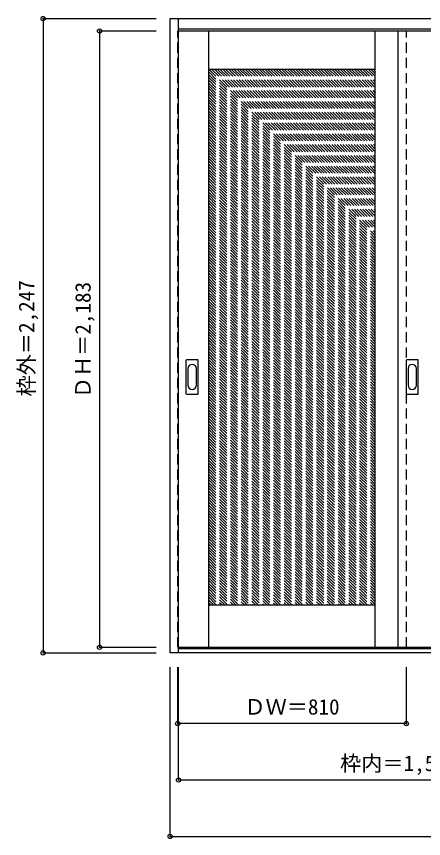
# Model space of a CAD drawing. Units: millimetres, scale not verified. Extents: x -1334 to 1642, y -1725 to 1187.
# Drawn here: x -1334 to 108, y -1725 to 1187 of the extents above; entities that cross this region are included whole.
import ezdxf
from ezdxf.enums import TextEntityAlignment as Align

# ---------------------------------------------------------------- set-up
doc = ezdxf.new("R2010")
doc.units = ezdxf.units.MM
doc.header["$LTSCALE"] = 30
doc.header["$PDMODE"] = 32
doc.header["$PDSIZE"] = 15
doc.linetypes.add('DASHED1', pattern=[1.8, 1.2, -0.6])
doc.layers.add('0-0', color=4, linetype='DASHED1')
doc.layers.add('0-1_寸法', color=7, linetype='Continuous')
doc.styles.add('ＭＳ ゴシック', font='')
doc.styles.get('ＭＳ ゴシック').set_extended_font_data('MS Gothic')

msp = doc.modelspace()

# ---------------------------------------------------------------- linework, layer by layer
at = {"layer": '0-0', "color": 3, "linetype": 'Continuous'}
for p, q in [((-789.53, 1179.99), (1634.47, 1179.99)), ((-789.53, -1067.01), (-789.53, 1179.99)), ((-759.53, -1067.01), (-759.53, 1179.99)), ((-759.53, 1143.99), (1604.47, 1143.99)), ((-759.53, 1135.99), (827.47, 1135.99)), ((-652.53, -1047.01), (-652.53, 1135.99)), ((-62.53, -1047.01), (-62.53, 1135.99)), ((17.47, 1135.99), (17.47, -1047.01)), ((-652.53, 1000.99), (-62.53, 1000.99)), ((-692.03, -28.51), (-731.03, -28.51)), ((87.97, -28.51), (48.97, -28.51)), ((-732.53, -149.01), (-732.53, -30.01)), ((-690.53, -149.01), (-690.53, -30.01)), ((47.47, -149.01), (47.47, -30.01)), ((89.47, -149.01), (89.47, -30.01)), ((-731.03, -150.51), (-692.03, -150.51)), ((48.97, -150.51), (87.97, -150.51)), ((-652.53, -897.01), (-62.53, -897.01)), ((-759.53, -1047.01), (827.47, -1047.01)), ((1634.47, -1067.01), (-789.53, -1067.01)), ((1604.47, -1052.01), (-759.53, -1052.01))]:
    msp.add_line(p, q, dxfattribs=at)
at = {"layer": '0-0'}
for p, q in [((-762.53, 1135.99), (-759.53, 1135.99)), ((-762.53, -1047.01), (-762.53, 1135.99)), ((47.47, -1047.01), (47.47, 1135.99)), ((-652.53, 991.11), (-62.53, 401.11)), ((-652.51, 1000.99), (-62.53, 411.01)), ((-642.61, 1000.99), (-62.53, 420.91)), ((-632.71, 1000.99), (-62.53, 430.81)), ((-622.81, 1000.99), (-62.53, 440.71)), ((-612.91, 1000.99), (-62.53, 450.61)), ((-603.01, 1000.99), (-62.53, 460.51)), ((-593.11, 1000.99), (-62.53, 470.41)), ((-583.21, 1000.99), (-62.53, 480.31)), ((-573.31, 1000.99), (-62.53, 490.21)), ((-563.41, 1000.99), (-62.53, 500.11)), ((-553.51, 1000.99), (-62.53, 510.01)), ((-543.61, 1000.99), (-62.53, 519.91)), ((-533.71, 1000.99), (-62.53, 529.81)), ((-523.81, 1000.99), (-62.53, 539.71)), ((-513.92, 1000.99), (-62.53, 549.61)), ((-504.02, 1000.99), (-62.53, 559.5)), ((-494.12, 1000.99), (-62.53, 569.4)), ((-484.22, 1000.99), (-62.53, 579.3)), ((-474.32, 1000.99), (-62.53, 589.2)), ((-464.42, 1000.99), (-62.53, 599.1)), ((-454.52, 1000.99), (-62.53, 609)), ((-444.62, 1000.99), (-62.53, 618.9)), ((-434.72, 1000.99), (-62.53, 628.8)), ((-424.82, 1000.99), (-62.53, 638.7)), ((-414.92, 1000.99), (-62.53, 648.6)), ((-405.02, 1000.99), (-62.53, 658.5)), ((-395.12, 1000.99), (-62.53, 668.4)), ((-385.22, 1000.99), (-62.53, 678.3)), ((-375.32, 1000.99), (-62.53, 688.2)), ((-365.42, 1000.99), (-62.53, 698.1)), ((-355.52, 1000.99), (-62.53, 708)), ((-345.62, 1000.99), (-62.53, 717.9)), ((-335.72, 1000.99), (-62.53, 727.8)), ((-325.82, 1000.99), (-62.53, 737.7)), ((-315.93, 1000.99), (-62.53, 747.6)), ((-306.03, 1000.99), (-62.53, 757.49)), ((-296.13, 1000.99), (-62.53, 767.39)), ((-286.23, 1000.99), (-62.53, 777.29)), ((-276.33, 1000.99), (-62.53, 787.19)), ((-266.43, 1000.99), (-62.53, 797.09)), ((-256.53, 1000.99), (-62.53, 806.99)), ((-246.63, 1000.99), (-62.53, 816.89)), ((-236.73, 1000.99), (-62.53, 826.79)), ((-226.83, 1000.99), (-62.53, 836.69)), ((-216.93, 1000.99), (-62.53, 846.59)), ((-207.03, 1000.99), (-62.53, 856.49)), ((-197.13, 1000.99), (-62.53, 866.39)), ((-187.23, 1000.99), (-62.53, 876.29)), ((-177.33, 1000.99), (-62.53, 886.19)), ((-167.43, 1000.99), (-62.53, 896.09)), ((-157.53, 1000.99), (-62.53, 905.99)), ((-147.63, 1000.99), (-62.53, 915.89)), ((-137.73, 1000.99), (-62.53, 925.79)), ((-127.83, 1000.99), (-62.53, 935.69)), ((-117.94, 1000.99), (-62.53, 945.58)), ((-108.04, 1000.99), (-62.53, 955.48)), ((-98.14, 1000.99), (-62.53, 965.38)), ((-88.24, 1000.99), (-62.53, 975.28)), ((-78.34, 1000.99), (-62.53, 985.18)), ((-68.44, 1000.99), (-62.53, 995.08)), ((-652.53, 981.21), (-62.53, 391.21)), ((-652.53, 971.31), (-62.53, 381.31)), ((-652.53, 961.41), (-62.53, 371.41)), ((-652.53, 951.51), (-62.53, 361.51)), ((-652.53, 941.62), (-62.53, 351.62)), ((-652.53, 931.72), (-62.53, 341.72)), ((-652.53, 921.82), (-62.53, 331.82)), ((-652.53, 911.92), (-62.53, 321.92)), ((-652.53, 902.02), (-62.53, 312.02)), ((-652.53, 892.12), (-62.53, 302.12)), ((-652.53, 882.22), (-62.53, 292.22)), ((-652.53, 872.32), (-62.53, 282.32)), ((-652.53, 862.42), (-62.53, 272.42)), ((-652.53, 852.52), (-62.53, 262.52)), ((-652.53, 842.62), (-62.53, 252.62)), ((-652.53, 832.72), (-62.53, 242.72)), ((-652.53, 822.82), (-62.53, 232.82)), ((-652.53, 812.92), (-62.53, 222.92)), ((-652.53, 803.02), (-62.53, 213.02)), ((-652.53, 793.12), (-62.53, 203.12)), ((-652.53, 783.22), (-62.53, 193.22)), ((-652.53, 773.32), (-62.53, 183.32)), ((-652.53, 763.42), (-62.53, 173.42)), ((-652.53, 753.52), (-62.53, 163.52)), ((-652.53, 743.63), (-62.53, 153.63)), ((-652.53, 733.73), (-62.53, 143.73)), ((-652.53, 723.83), (-62.53, 133.83)), ((-652.53, 713.93), (-62.53, 123.93)), ((-652.53, 704.03), (-62.53, 114.03)), ((-652.53, 694.13), (-62.53, 104.13)), ((-652.53, 684.23), (-62.53, 94.23)), ((-652.53, 674.33), (-62.53, 84.33)), ((-652.53, 664.43), (-62.53, 74.43)), ((-652.53, 654.53), (-62.53, 64.53)), ((-652.53, 644.63), (-62.53, 54.63)), ((-652.53, 634.73), (-62.53, 44.73)), ((-652.53, 624.83), (-62.53, 34.83)), ((-652.53, 614.93), (-62.53, 24.93)), ((-652.53, 605.03), (-62.53, 15.03)), ((-652.53, 595.13), (-62.53, 5.13)), ((-652.53, 585.23), (-62.53, -4.77)), ((-652.53, 575.33), (-62.53, -14.67)), ((-652.53, 565.43), (-62.53, -24.57)), ((-652.53, 555.53), (-62.53, -34.47)), ((-652.53, 545.64), (-62.53, -44.36)), ((-652.53, 535.74), (-62.53, -54.26)), ((-652.53, 525.84), (-62.53, -64.16)), ((-652.53, 515.94), (-62.53, -74.06)), ((-652.53, 506.04), (-62.53, -83.96)), ((-652.53, 496.14), (-62.53, -93.86)), ((-652.53, 486.24), (-62.53, -103.76)), ((-652.53, 476.34), (-62.53, -113.66)), ((-652.53, 466.44), (-62.53, -123.56)), ((-652.53, 456.54), (-62.53, -133.46)), ((-652.53, 446.64), (-62.53, -143.36)), ((-652.53, 436.74), (-62.53, -153.26)), ((-652.53, 426.84), (-62.53, -163.16)), ((-652.53, 416.94), (-62.53, -173.06)), ((-652.53, 407.04), (-62.53, -182.96)), ((-652.53, 397.14), (-62.53, -192.86)), ((-652.53, 387.24), (-62.53, -202.76)), ((-652.53, 377.34), (-62.53, -212.66)), ((-652.53, 367.44), (-62.53, -222.56)), ((-652.53, 357.55), (-62.53, -232.45)), ((-652.53, 347.65), (-62.53, -242.35)), ((-652.53, 337.75), (-62.53, -252.25)), ((-652.53, 327.85), (-62.53, -262.15)), ((-652.53, 317.95), (-62.53, -272.05)), ((-652.53, 308.05), (-62.53, -281.95)), ((-652.53, 298.15), (-62.53, -291.85)), ((-652.53, 288.25), (-62.53, -301.75)), ((-652.53, 278.35), (-62.53, -311.65)), ((-652.53, 268.45), (-62.53, -321.55)), ((-652.53, 258.55), (-62.53, -331.45)), ((-652.53, 248.65), (-62.53, -341.35)), ((-652.53, 238.75), (-62.53, -351.25)), ((-652.53, 228.85), (-62.53, -361.15)), ((-652.53, 218.95), (-62.53, -371.05)), ((-652.53, 209.05), (-62.53, -380.95)), ((-652.53, 199.15), (-62.53, -390.85)), ((-652.53, 189.25), (-62.53, -400.75)), ((-652.53, 179.35), (-62.53, -410.65)), ((-652.53, 169.45), (-62.53, -420.55)), ((-652.53, 159.56), (-62.53, -430.44)), ((-652.53, 149.66), (-62.53, -440.34)), ((-652.53, 139.76), (-62.53, -450.24)), ((-652.53, 129.86), (-62.53, -460.14)), ((-652.53, 119.96), (-62.53, -470.04)), ((-652.53, 110.06), (-62.53, -479.94)), ((-652.53, 100.16), (-62.53, -489.84)), ((-652.53, 90.26), (-62.53, -499.74)), ((-652.53, 80.36), (-62.53, -509.64)), ((-652.53, 70.46), (-62.53, -519.54)), ((-652.53, 60.56), (-62.53, -529.44)), ((-652.53, 50.66), (-62.53, -539.34)), ((-652.53, 40.76), (-62.53, -549.24)), ((-652.53, 30.86), (-62.53, -559.14)), ((-652.53, 20.96), (-62.53, -569.04)), ((-652.53, 11.06), (-62.53, -578.94)), ((-652.53, 1.16), (-62.53, -588.84)), ((-652.53, -8.74), (-62.53, -598.74)), ((-652.53, -18.64), (-62.53, -608.64)), ((-652.53, -28.54), (-62.53, -618.54)), ((-652.53, -38.43), (-62.53, -628.43)), ((-652.53, -48.33), (-62.53, -638.33)), ((-652.53, -58.23), (-62.53, -648.23)), ((-652.53, -68.13), (-62.53, -658.13)), ((-652.53, -78.03), (-62.53, -668.03)), ((-652.53, -87.93), (-62.53, -677.93)), ((-652.53, -97.83), (-62.53, -687.83)), ((-652.53, -107.73), (-62.53, -697.73)), ((-652.53, -117.63), (-62.53, -707.63)), ((-652.53, -127.53), (-62.53, -717.53)), ((-652.53, -137.43), (-62.53, -727.43)), ((-652.53, -147.33), (-62.53, -737.33)), ((-652.53, -157.23), (-62.53, -747.23)), ((-652.53, -167.13), (-62.53, -757.13)), ((-652.53, -177.03), (-62.53, -767.03)), ((-652.53, -186.93), (-62.53, -776.93)), ((-652.53, -196.83), (-62.53, -786.83)), ((-652.53, -206.73), (-62.53, -796.73)), ((-652.53, -216.63), (-62.53, -806.63)), ((-652.53, -226.53), (-62.53, -816.53)), ((-652.53, -236.42), (-62.53, -826.42)), ((-652.53, -246.32), (-62.53, -836.32)), ((-652.53, -256.22), (-62.53, -846.22)), ((-652.53, -266.12), (-62.53, -856.12)), ((-652.53, -276.02), (-62.53, -866.02)), ((-652.53, -285.92), (-62.53, -875.92)), ((-652.53, -295.82), (-62.53, -885.82)), ((-652.53, -305.72), (-62.53, -895.72)), ((-652.53, -315.62), (-71.14, -897.01)), ((-652.53, -325.52), (-81.04, -897.01)), ((-652.53, -335.42), (-90.94, -897.01)), ((-652.53, -345.32), (-100.84, -897.01)), ((-652.53, -355.22), (-110.74, -897.01)), ((-652.53, -365.12), (-120.64, -897.01)), ((-652.53, -375.02), (-130.54, -897.01)), ((-652.53, -384.92), (-140.44, -897.01)), ((-652.53, -394.82), (-150.34, -897.01)), ((-652.53, -404.72), (-160.24, -897.01)), ((-652.53, -414.62), (-170.14, -897.01)), ((-652.53, -424.52), (-180.04, -897.01)), ((-652.53, -434.41), (-189.93, -897.01)), ((-652.53, -444.31), (-199.83, -897.01)), ((-652.53, -454.21), (-209.73, -897.01)), ((-652.53, -464.11), (-219.63, -897.01)), ((-652.53, -474.01), (-229.53, -897.01)), ((-652.53, -483.91), (-239.43, -897.01)), ((-652.53, -493.81), (-249.33, -897.01)), ((-652.53, -503.71), (-259.23, -897.01)), ((-652.53, -513.61), (-269.13, -897.01)), ((-652.53, -523.51), (-279.03, -897.01)), ((-652.53, -533.41), (-288.93, -897.01)), ((-652.53, -543.31), (-298.83, -897.01)), ((-652.53, -553.21), (-308.73, -897.01)), ((-652.53, -563.11), (-318.63, -897.01)), ((-652.53, -573.01), (-328.53, -897.01)), ((-652.53, -582.91), (-338.43, -897.01)), ((-652.53, -592.81), (-348.33, -897.01)), ((-652.53, -602.71), (-358.23, -897.01)), ((-652.53, -612.61), (-368.13, -897.01)), ((-652.53, -622.5), (-378.03, -897.01)), ((-652.53, -632.4), (-387.92, -897.01)), ((-652.53, -642.3), (-397.82, -897.01)), ((-652.53, -652.2), (-407.72, -897.01)), ((-652.53, -662.1), (-417.62, -897.01)), ((-652.53, -672), (-427.52, -897.01)), ((-652.53, -681.9), (-437.42, -897.01)), ((-652.53, -691.8), (-447.32, -897.01)), ((-652.53, -701.7), (-457.22, -897.01)), ((-652.53, -711.6), (-467.12, -897.01)), ((-652.53, -721.5), (-477.02, -897.01)), ((-652.53, -731.4), (-486.92, -897.01)), ((-652.53, -741.3), (-496.82, -897.01)), ((-652.53, -751.2), (-506.72, -897.01)), ((-652.53, -761.1), (-516.62, -897.01)), ((-652.53, -771), (-526.52, -897.01)), ((-652.53, -780.9), (-536.42, -897.01)), ((-652.53, -790.8), (-546.32, -897.01)), ((-652.53, -800.7), (-556.22, -897.01)), ((-652.53, -810.6), (-566.12, -897.01)), ((-652.53, -820.49), (-576.02, -897.01)), ((-652.53, -830.39), (-585.91, -897.01)), ((-652.53, -840.29), (-595.81, -897.01)), ((-652.53, -850.19), (-605.71, -897.01)), ((-652.53, -860.09), (-615.61, -897.01)), ((-652.53, -869.99), (-625.51, -897.01)), ((-652.53, -879.89), (-635.41, -897.01)), ((-652.53, -889.79), (-645.31, -897.01)), ((-759.53, -1047.01), (-762.53, -1047.01))]:
    msp.add_line(p, q, dxfattribs=at)
at = {"layer": '0-0', "color": 7, "linetype": 'Continuous'}
for p, q in [((-726.53, -59.91), (-726.53, -119.11)), ((-696.53, -119.11), (-696.53, -59.91)), ((53.47, -59.91), (53.47, -119.11)), ((83.47, -119.11), (83.47, -59.91))]:
    msp.add_line(p, q, dxfattribs=at)
at = {"layer": '0-0', "color": 3, "linetype": 'Continuous'}
for centre, start, end in [((-731.03, -30.01), 90, 180), ((-692.03, -30.01), 0, 90), ((48.97, -30.01), 90, 180), ((87.97, -30.01), 0, 90), ((-731.03, -149.01), 180, 270), ((-692.03, -149.01), 270, 0), ((48.97, -149.01), 180, 270), ((87.97, -149.01), 270, 0)]:
    msp.add_arc(centre, 1.5, start, end, dxfattribs=at)
at = {"layer": '0-0', "color": 7, "linetype": 'Continuous'}
for centre, start, end in [((-711.53, -59.91), 0, 180), ((68.47, -59.91), 0, 180), ((-711.53, -119.11), 180, 0), ((68.47, -119.11), 180, 0)]:
    msp.add_arc(centre, 15, start, end, dxfattribs=at)
at = {"layer": '0-1_寸法', "color": 4}
for p, q in [((-1239.53, 1179.99), (-839.53, 1179.99)), ((-1239.53, 1179.99), (-1239.53, -1067.01)), ((-1039.53, 1135.99), (-839.53, 1135.99)), ((-1039.53, 1135.99), (-1039.53, -1047.01)), ((-1039.53, -1047.01), (-839.53, -1047.01)), ((-1239.53, -1067.01), (-839.53, -1067.01)), ((-789.53, -1717.01), (-789.53, -1117.01)), ((-762.53, -1317.01), (-762.53, -1117.01)), ((-759.53, -1517.01), (-759.53, -1117.01)), ((47.47, -1317.01), (47.47, -1117.01)), ((47.47, -1317.01), (-762.53, -1317.01)), ((-759.53, -1517.01), (797.47, -1517.01))]:
    msp.add_line(p, q, dxfattribs=at)
msp.add_lwpolyline([(-789.53, -1717.01), (1634.47, -1717.01), (1634.47, -1117.01)], dxfattribs=at)
at = {"layer": '0-1_寸法'}
for p in [(-1239.53, 1179.99), (-1039.53, 1135.99), (-1039.53, -1047.01), (-1239.53, -1067.01), (-762.53, -1317.01), (47.47, -1317.01), (-759.53, -1517.01), (-789.53, -1717.01)]:
    msp.add_point(p, dxfattribs=at)

# ---------------------------------------------------------------- texts
at = {"layer": '0-1_寸法', "style": 'ＭＳ ゴシック'}
for s, p in [('枠外＝2,247', (-1254.53, -158.76)), ('ＤＨ＝2,183', (-1054.53, -164.76))]:
    msp.add_text(s, height=54.99, rotation=90, dxfattribs=at).set_placement(p, align=Align.BOTTOM_LEFT)
for s, p in [('ＤＷ＝810', (-526.28, -1302.01)), ('枠内＝1,557', (-187.28, -1502.01))]:
    msp.add_text(s, height=54.99, dxfattribs=at).set_placement(p, align=Align.BOTTOM_LEFT)

doc.saveas('drawing.dxf')
